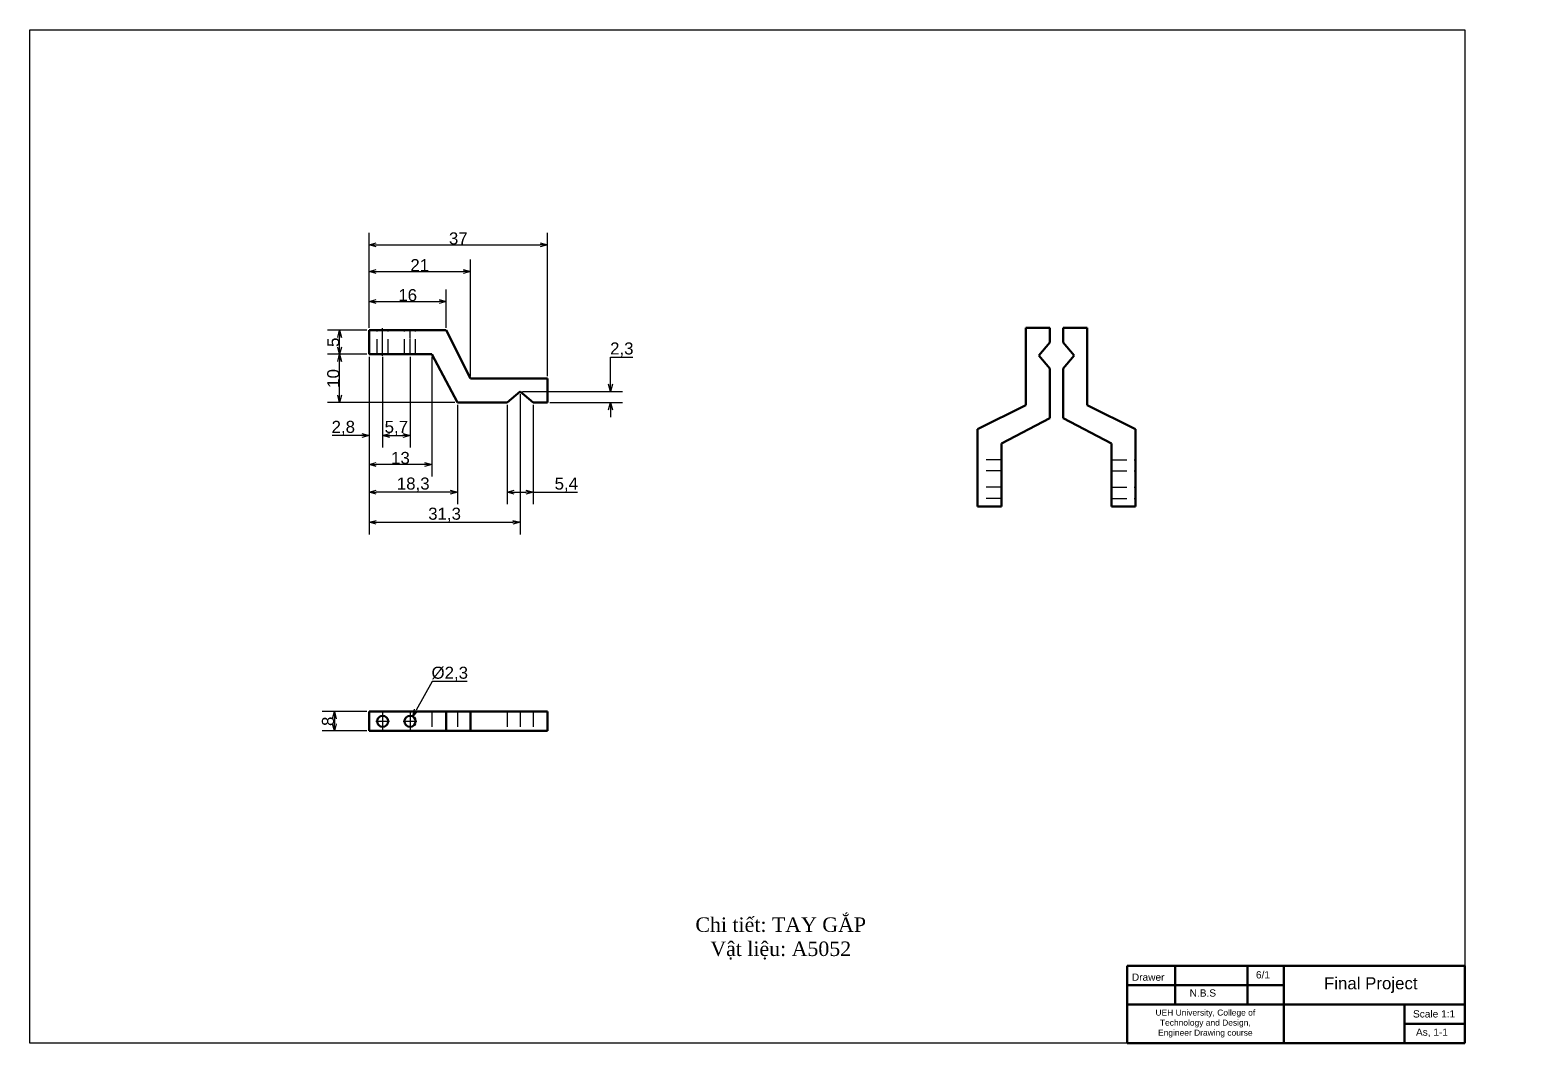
# Model space of a CAD drawing. Header units: inches. Extents: x 632 to 5727, y -9589 to -3994.
# Drawn here: x 4212 to 4832, y -5701 to -5281 of the extents above; entities that cross this region are included whole.
import ezdxf

# ---------------------------------------------------------------- set-up
doc = ezdxf.new("R2010")
doc.units = ezdxf.units.IN
doc.header["$MEASUREMENT"] = 0
doc.linetypes.add('CENTER2', pattern=[1.125, 0.75, -0.125, 0.125, -0.125])
doc.linetypes.add('DASHED2', pattern=[9.525, 6.35, -3.175])
for name, color, linetype, lineweight, plot in [('center line', 5, 'CENTER2', 25, False), ('Dimension line', 3, 'Continuous', 25, False), ('hidden line', 10, 'DASHED2', 25, False), ('visible line', 7, 'Continuous', 50, False)]:
    doc.layers.add(name, color=color, linetype=linetype, lineweight=lineweight, plot=plot)
doc.styles.get("Standard").update_dxf_attribs({"font": 'arial.ttf'})
doc.dimstyles.new('ISO A3', dxfattribs={"dimtxt": 5, "dimasz": 3, "dimexe": 5, "dimexo": 1, "dimgap": 0.09, "dimtad": 1, "dimtoh": 1, "dimdec": 0, "dimzin": 0, "dimdsep": 46, "dimtxsty": 'Standard', "dimblk": 'OPEN30', "dimcen": 0.09, "dimclrd": 256, "dimclre": 256, "dimadec": 0, "dimazin": 0, "dimtfac": 1, "dimtdec": 0, "dimtofl": 0, "dimtmove": 0, "dimatfit": 3, "dimldrblk": 'OPEN30', "dimfxl": 1, "dimtolj": 1, "dimtzin": 0, "dimarcsym": 0})

# ---------------------------------------------------------------- blocks, each defined once
blk = doc.blocks.new('_Open30')
at = {"color": 0, "linetype": 'ByBlock', "lineweight": -2}
for p, q in [((-1, 0.27), (0, 0)), ((0, 0), (-1, -0.27)), ((0, 0), (-1, 0))]:
    blk.add_line(p, q, dxfattribs=at)
blk = doc.blocks.new('*D215')
at = {"layer": 'Defpoints', "color": 0, "transparency": 16777216}
for p in [(4358.31, -5415.84), (4369.71, -5415.21, -35.86), (4369.71, -5448.84)]:
    blk.add_point(p, dxfattribs=at)
at = {"layer": 'Dimension line', "lineweight": -2, "transparency": 16777216}
for p, q in [((4358.31, -5416.84), (4358.31, -5453.84)), ((4369.71, -5416.21), (4369.71, -5453.84)), ((4361.31, -5448.84), (4366.71, -5448.84))]:
    blk.add_line(p, q, dxfattribs=at)
at = {"layer": 'Dimension line', "lineweight": -2, "transparency": 16777216, "xscale": 3, "yscale": 3, "zscale": 3, "rotation": 180}
blk.add_blockref('_Open30', (4358.31, -5448.84), dxfattribs=at)
at = {"layer": 'Dimension line', "lineweight": -2, "transparency": 16777216, "xscale": 3, "yscale": 3, "zscale": 3}
blk.add_blockref('_Open30', (4369.71, -5448.84), dxfattribs=at)
at = {"layer": 'Dimension line', "color": 0, "transparency": 16777216, "insert": (4364.01, -5445.75), "char_height": 5, "attachment_point": 5}
blk.add_mtext('\\A1;5,7', dxfattribs=at)
blk = doc.blocks.new('*D216')
at = {"layer": 'Defpoints', "color": 0, "transparency": 16777216}
for p in [(4340.5, -5415.21), (4352.71, -5415.21), (4389.31, -5435.21)]:
    blk.add_point(p, dxfattribs=at)
at = {"layer": 'Dimension line', "lineweight": -2, "transparency": 16777216}
for p, q in [((4351.71, -5415.21), (4335.5, -5415.21)), ((4340.5, -5432.21), (4340.5, -5418.21)), ((4388.31, -5435.21), (4335.5, -5435.21))]:
    blk.add_line(p, q, dxfattribs=at)
at = {"layer": 'Dimension line', "lineweight": -2, "transparency": 16777216, "xscale": 3, "yscale": 3, "zscale": 3}
for p, rotation in [((4340.5, -5415.21), 90), ((4340.5, -5435.21), 270)]:
    blk.add_blockref('_Open30', p, dxfattribs=dict(at, rotation=rotation))
at = {"layer": 'Dimension line', "color": 0, "transparency": 16777216, "insert": (4337.86, -5425.21), "char_height": 5, "attachment_point": 5, "rotation": 90}
blk.add_mtext('\\A1;10', dxfattribs=at)
blk = doc.blocks.new('*D217')
at = {"layer": 'Defpoints', "color": 0, "transparency": 16777216}
for p in [(4340.5, -5405.21), (4352.71, -5405.21), (4352.71, -5415.21)]:
    blk.add_point(p, dxfattribs=at)
at = {"layer": 'Dimension line', "lineweight": -2, "transparency": 16777216}
for p, q in [((4351.71, -5405.21), (4335.5, -5405.21)), ((4340.5, -5412.21), (4340.5, -5408.21)), ((4351.71, -5415.21), (4335.5, -5415.21))]:
    blk.add_line(p, q, dxfattribs=at)
at = {"layer": 'Dimension line', "lineweight": -2, "transparency": 16777216, "xscale": 3, "yscale": 3, "zscale": 3}
for p, rotation in [((4340.5, -5405.21), 90), ((4340.5, -5415.21), 270)]:
    blk.add_blockref('_Open30', p, dxfattribs=dict(at, rotation=rotation))
at = {"layer": 'Dimension line', "color": 0, "transparency": 16777216, "insert": (4337.87, -5410.21), "char_height": 5, "attachment_point": 5, "rotation": 90}
blk.add_mtext('\\A1;5', dxfattribs=at)
blk = doc.blocks.new('*D218')
at = {"layer": 'Defpoints', "color": 0, "transparency": 16777216}
for p in [(4384.71, -5393.34), (4352.71, -5405.21), (4384.71, -5405.21)]:
    blk.add_point(p, dxfattribs=at)
at = {"layer": 'Dimension line', "lineweight": -2, "transparency": 16777216}
for p, q in [((4352.71, -5404.21), (4352.71, -5388.34)), ((4355.71, -5393.34), (4381.71, -5393.34)), ((4384.71, -5404.21), (4384.71, -5388.34))]:
    blk.add_line(p, q, dxfattribs=at)
at = {"layer": 'Dimension line', "lineweight": -2, "transparency": 16777216, "xscale": 3, "yscale": 3, "zscale": 3, "rotation": 180}
blk.add_blockref('_Open30', (4352.71, -5393.34), dxfattribs=at)
at = {"layer": 'Dimension line', "lineweight": -2, "transparency": 16777216, "xscale": 3, "yscale": 3, "zscale": 3}
blk.add_blockref('_Open30', (4384.71, -5393.34), dxfattribs=at)
at = {"layer": 'Dimension line', "color": 0, "transparency": 16777216, "insert": (4368.71, -5390.7), "char_height": 5, "width": 7.1078, "attachment_point": 5}
blk.add_mtext('\\A1;16', dxfattribs=at)
blk = doc.blocks.new('*D219')
at = {"layer": 'Defpoints', "color": 0, "transparency": 16777216}
for p in [(4394.71, -5380.84), (4352.71, -5405.21), (4394.71, -5425.21)]:
    blk.add_point(p, dxfattribs=at)
at = {"layer": 'Dimension line', "lineweight": -2, "transparency": 16777216}
for p, q in [((4352.71, -5404.21), (4352.71, -5375.84)), ((4394.71, -5424.21), (4394.71, -5375.84)), ((4355.71, -5380.84), (4391.71, -5380.84))]:
    blk.add_line(p, q, dxfattribs=at)
at = {"layer": 'Dimension line', "lineweight": -2, "transparency": 16777216, "xscale": 3, "yscale": 3, "zscale": 3, "rotation": 180}
blk.add_blockref('_Open30', (4352.71, -5380.84), dxfattribs=at)
at = {"layer": 'Dimension line', "lineweight": -2, "transparency": 16777216, "xscale": 3, "yscale": 3, "zscale": 3}
blk.add_blockref('_Open30', (4394.71, -5380.84), dxfattribs=at)
at = {"layer": 'Dimension line', "color": 0, "transparency": 16777216, "insert": (4373.71, -5378.24), "char_height": 5, "attachment_point": 5}
blk.add_mtext('\\A1;21', dxfattribs=at)
blk = doc.blocks.new('*D220')
at = {"layer": 'Defpoints', "color": 0, "transparency": 16777216}
for p in [(4426.71, -5369.84), (4352.71, -5405.21), (4426.71, -5425.21)]:
    blk.add_point(p, dxfattribs=at)
at = {"layer": 'Dimension line', "lineweight": -2, "transparency": 16777216}
for p, q in [((4352.71, -5404.21), (4352.71, -5364.84)), ((4426.71, -5424.21), (4426.71, -5364.84)), ((4355.71, -5369.84), (4423.71, -5369.84))]:
    blk.add_line(p, q, dxfattribs=at)
at = {"layer": 'Dimension line', "lineweight": -2, "transparency": 16777216, "xscale": 3, "yscale": 3, "zscale": 3, "rotation": 180}
blk.add_blockref('_Open30', (4352.71, -5369.84), dxfattribs=at)
at = {"layer": 'Dimension line', "lineweight": -2, "transparency": 16777216, "xscale": 3, "yscale": 3, "zscale": 3}
blk.add_blockref('_Open30', (4426.71, -5369.84), dxfattribs=at)
at = {"layer": 'Dimension line', "color": 0, "transparency": 16777216, "insert": (4389.71, -5367.19), "char_height": 5, "attachment_point": 5}
blk.add_mtext('\\A1;37', dxfattribs=at)
blk = doc.blocks.new('*D221')
at = {"layer": 'Defpoints', "color": 0, "transparency": 16777216}
for p in [(4415.31, -5430.61), (4426.71, -5435.21), (4452.82, -5435.21)]:
    blk.add_point(p, dxfattribs=at)
at = {"layer": 'Dimension line', "lineweight": -2, "transparency": 16777216}
for p, q in [((4452.82, -5427.61), (4452.82, -5416.34)), ((4452.82, -5416.34), (4462.09, -5416.34)), ((4416.31, -5430.61), (4457.82, -5430.61)), ((4427.71, -5435.21), (4457.82, -5435.21)), ((4452.82, -5438.21), (4452.82, -5441.21))]:
    blk.add_line(p, q, dxfattribs=at)
at = {"layer": 'Dimension line', "lineweight": -2, "transparency": 16777216, "xscale": 3, "yscale": 3, "zscale": 3}
for p, rotation in [((4452.82, -5430.61), 270), ((4452.82, -5435.21), 90)]:
    blk.add_blockref('_Open30', p, dxfattribs=dict(at, rotation=rotation))
at = {"layer": 'Dimension line', "color": 0, "transparency": 16777216, "insert": (4457.5, -5413.24), "char_height": 5, "attachment_point": 5}
blk.add_mtext('\\A1;2,3', dxfattribs=at)
blk = doc.blocks.new('*D222')
at = {"layer": 'Defpoints', "color": 0, "transparency": 16777216}
for p in [(4352.71, -5415.21), (4378.71, -5415.21), (4352.71, -5460.84)]:
    blk.add_point(p, dxfattribs=at)
at = {"layer": 'Dimension line', "lineweight": -2, "transparency": 16777216}
for p, q in [((4352.71, -5416.21), (4352.71, -5465.84)), ((4378.71, -5416.21), (4378.71, -5465.84)), ((4375.71, -5460.84), (4355.71, -5460.84))]:
    blk.add_line(p, q, dxfattribs=at)
at = {"layer": 'Dimension line', "lineweight": -2, "transparency": 16777216, "xscale": 3, "yscale": 3, "zscale": 3, "rotation": 180}
blk.add_blockref('_Open30', (4352.71, -5460.84), dxfattribs=at)
at = {"layer": 'Dimension line', "lineweight": -2, "transparency": 16777216, "xscale": 3, "yscale": 3, "zscale": 3}
blk.add_blockref('_Open30', (4378.71, -5460.84), dxfattribs=at)
at = {"layer": 'Dimension line', "color": 0, "transparency": 16777216, "insert": (4365.71, -5458.19), "char_height": 5, "attachment_point": 5}
blk.add_mtext('\\A1;13', dxfattribs=at)
blk = doc.blocks.new('*D223')
at = {"layer": 'Defpoints', "color": 0, "transparency": 16777216}
for p in [(4352.71, -5415.21), (4389.31, -5435.21), (4352.71, -5472.34)]:
    blk.add_point(p, dxfattribs=at)
at = {"layer": 'Dimension line', "lineweight": -2, "transparency": 16777216}
for p, q in [((4352.71, -5416.21), (4352.71, -5477.34)), ((4389.31, -5436.21), (4389.31, -5477.34)), ((4386.31, -5472.34), (4355.71, -5472.34))]:
    blk.add_line(p, q, dxfattribs=at)
at = {"layer": 'Dimension line', "lineweight": -2, "transparency": 16777216, "xscale": 3, "yscale": 3, "zscale": 3, "rotation": 180}
blk.add_blockref('_Open30', (4352.71, -5472.34), dxfattribs=at)
at = {"layer": 'Dimension line', "lineweight": -2, "transparency": 16777216, "xscale": 3, "yscale": 3, "zscale": 3}
blk.add_blockref('_Open30', (4389.31, -5472.34), dxfattribs=at)
at = {"layer": 'Dimension line', "color": 0, "transparency": 16777216, "insert": (4371.01, -5469.24), "char_height": 5, "attachment_point": 5}
blk.add_mtext('\\A1;18,3', dxfattribs=at)
blk = doc.blocks.new('*D224')
at = {"layer": 'Defpoints', "color": 0, "transparency": 16777216}
for p in [(4352.71, -5415.21), (4415.31, -5430.61), (4415.31, -5484.84)]:
    blk.add_point(p, dxfattribs=at)
at = {"layer": 'Dimension line', "lineweight": -2, "transparency": 16777216}
for p, q in [((4352.71, -5416.21), (4352.71, -5489.84)), ((4415.31, -5431.61), (4415.31, -5489.84)), ((4355.71, -5484.84), (4412.31, -5484.84))]:
    blk.add_line(p, q, dxfattribs=at)
at = {"layer": 'Dimension line', "lineweight": -2, "transparency": 16777216, "xscale": 3, "yscale": 3, "zscale": 3, "rotation": 180}
blk.add_blockref('_Open30', (4352.71, -5484.84), dxfattribs=at)
at = {"layer": 'Dimension line', "lineweight": -2, "transparency": 16777216, "xscale": 3, "yscale": 3, "zscale": 3}
blk.add_blockref('_Open30', (4415.31, -5484.84), dxfattribs=at)
at = {"layer": 'Dimension line', "color": 0, "transparency": 16777216, "insert": (4384.01, -5481.74), "char_height": 5, "attachment_point": 5}
blk.add_mtext('\\A1;31,3', dxfattribs=at)
blk = doc.blocks.new('*D225')
at = {"layer": 'Defpoints', "color": 0, "transparency": 16777216}
for p in [(4409.91, -5435.21), (4420.71, -5435.21), (4420.71, -5472.34)]:
    blk.add_point(p, dxfattribs=at)
at = {"layer": 'Dimension line', "lineweight": -2, "transparency": 16777216}
for p, q in [((4409.91, -5436.21), (4409.91, -5477.34)), ((4420.71, -5436.21), (4420.71, -5477.34)), ((4412.91, -5472.34), (4417.71, -5472.34)), ((4420.71, -5472.34), (4439.13, -5472.34))]:
    blk.add_line(p, q, dxfattribs=at)
at = {"layer": 'Dimension line', "lineweight": -2, "transparency": 16777216, "xscale": 3, "yscale": 3, "zscale": 3, "rotation": 180}
blk.add_blockref('_Open30', (4409.91, -5472.34), dxfattribs=at)
at = {"layer": 'Dimension line', "lineweight": -2, "transparency": 16777216, "xscale": 3, "yscale": 3, "zscale": 3}
blk.add_blockref('_Open30', (4420.71, -5472.34), dxfattribs=at)
at = {"layer": 'Dimension line', "color": 0, "transparency": 16777216, "insert": (4434.5, -5469.25), "char_height": 5, "attachment_point": 5}
blk.add_mtext('\\A1;5,4', dxfattribs=at)
blk = doc.blocks.new('*D226')
at = {"layer": 'Defpoints', "color": 0, "transparency": 16777216}
for p in [(4370.82, -5565.33), (4368.6, -5569.35)]:
    blk.add_point(p, dxfattribs=at)
at = {"layer": 'Dimension line', "lineweight": -2, "transparency": 16777216}
for p, q in [((4378.81, -5550.84), (4372.27, -5562.7)), ((4393.44, -5550.84), (4378.81, -5550.84)), ((4369.62, -5567.34), (4369.8, -5567.34)), ((4369.71, -5567.43), (4369.71, -5567.25))]:
    blk.add_line(p, q, dxfattribs=at)
at = {"layer": 'Dimension line', "lineweight": -2, "transparency": 16777216, "xscale": 3, "yscale": 3, "zscale": 3, "rotation": 241.1225987776975}
blk.add_blockref('_Open30', (4370.82, -5565.33), dxfattribs=at)
at = {"layer": 'Dimension line', "color": 0, "transparency": 16777216, "insert": (4386.17, -5547.66), "char_height": 5, "attachment_point": 5}
blk.add_mtext('\\A1;%%C2,3', dxfattribs=at)
blk = doc.blocks.new('*D227')
at = {"layer": 'Defpoints', "color": 0, "transparency": 16777216}
for p in [(4352.71, -5415.21), (4358.31, -5415.21), (4358.31, -5448.84)]:
    blk.add_point(p, dxfattribs=at)
at = {"layer": 'Dimension line', "lineweight": -2, "transparency": 16777216}
for p, q in [((4352.71, -5416.21), (4352.71, -5453.84)), ((4358.31, -5416.21), (4358.31, -5453.84)), ((4349.71, -5448.84), (4337.33, -5448.84)), ((4361.31, -5448.84), (4364.31, -5448.84))]:
    blk.add_line(p, q, dxfattribs=at)
at = {"layer": 'Dimension line', "lineweight": -2, "transparency": 16777216, "xscale": 3, "yscale": 3, "zscale": 3}
blk.add_blockref('_Open30', (4352.71, -5448.84), dxfattribs=at)
at = {"layer": 'Dimension line', "lineweight": -2, "transparency": 16777216, "xscale": 3, "yscale": 3, "zscale": 3, "rotation": 180}
blk.add_blockref('_Open30', (4358.31, -5448.84), dxfattribs=at)
at = {"layer": 'Dimension line', "color": 0, "transparency": 16777216, "insert": (4342.02, -5445.74), "char_height": 5, "attachment_point": 5}
blk.add_mtext('\\A1;2,8', dxfattribs=at)
blk = doc.blocks.new('*D228')
at = {"layer": 'Defpoints', "color": 0, "transparency": 16777216}
for p in [(4352.71, -5563.34), (4338.31, -5571.34), (4352.71, -5571.34)]:
    blk.add_point(p, dxfattribs=at)
at = {"layer": 'Dimension line', "lineweight": -2, "transparency": 16777216}
for p, q in [((4351.71, -5563.34), (4333.31, -5563.34)), ((4338.31, -5566.34), (4338.31, -5568.34)), ((4351.71, -5571.34), (4333.31, -5571.34))]:
    blk.add_line(p, q, dxfattribs=at)
at = {"layer": 'Dimension line', "lineweight": -2, "transparency": 16777216, "xscale": 3, "yscale": 3, "zscale": 3}
for p, rotation in [((4338.31, -5563.34), 90), ((4338.31, -5571.34), 270)]:
    blk.add_blockref('_Open30', p, dxfattribs=dict(at, rotation=rotation))
at = {"layer": 'Dimension line', "color": 0, "transparency": 16777216, "insert": (4335.67, -5567.34), "char_height": 5, "attachment_point": 5, "rotation": 90}
blk.add_mtext('\\A1;8', dxfattribs=at)

msp = doc.modelspace()

# ---------------------------------------------------------------- linework, layer by layer
msp.add_lwpolyline([(4212.04978, -5280.73081), (4807.04978, -5280.73081), (4807.04978, -5700.73081), (4212.04978, -5700.73081)], close=True)
at = {"layer": 'center line'}
for p, q in [((4358.3113, -5415.83922), (4358.3113, -5404.33922)), ((4369.7113, -5415.21359, -35.86415), (4369.7113, -5405.21359, 50.10828)), ((4355.46666, -5567.33922), (4361.15594, -5567.33922)), ((4358.3113, -5563.33922), (4358.3113, -5571.33922)), ((4366.77666, -5567.33922), (4372.46594, -5567.33922)), ((4369.7113, -5563.33922), (4369.7113, -5571.33922))]:
    msp.add_line(p, q, dxfattribs=at)
at = {"layer": 'hidden line'}
for p, q in [((4356.0113, -5415.21359), (4356.0113, -5405.21359)), ((4360.6113, -5415.21359), (4360.6113, -5405.21359)), ((4367.4113, -5415.21359), (4367.4113, -5405.21359)), ((4372.0113, -5415.21359), (4372.0113, -5405.21359)), ((4378.7113, -5563.33922), (4378.7113, -5571.33922)), ((4389.3113, -5563.33922), (4389.3113, -5571.33922)), ((4409.9113, -5563.33922), (4409.9113, -5571.33922)), ((4415.3113, -5563.33922), (4415.3113, -5571.33922)), ((4420.7113, -5563.33922), (4420.7113, -5571.33922))]:
    msp.add_line(p, q, dxfattribs=at)
at = {"layer": 'hidden line', "color": 0}
for p, q in [((4615.00057, -5458.94223), (4605.00057, -5458.94223)), ((4660.52692, -5458.94223), (4670.52692, -5458.94223)), ((4615.00057, -5463.54223), (4605.00057, -5463.54223)), ((4660.52692, -5463.54223), (4670.52692, -5463.54223)), ((4615.00057, -5470.34223), (4605.00057, -5470.34223)), ((4615.00057, -5474.94223), (4605.00057, -5474.94223)), ((4660.52692, -5470.34223), (4670.52692, -5470.34223)), ((4660.52692, -5474.94223), (4670.52692, -5474.94223))]:
    msp.add_line(p, q, dxfattribs=at)
at = {"layer": 'visible line', "color": 0}
for p, q in [((4352.7113, -5405.21359), (4352.7113, -5415.21359)), ((4352.7113, -5405.21359), (4384.7113, -5405.21359)), ((4394.7113, -5425.21359), (4384.7113, -5405.21359)), ((4625.00057, -5436.24223), (4625.00057, -5404.24223)), ((4635.00057, -5404.24223), (4625.00057, -5404.24223)), ((4635.00057, -5410.24223), (4635.00057, -5404.24223)), ((4640.52692, -5410.24223), (4640.52692, -5404.24223)), ((4640.52692, -5404.24223), (4650.52692, -5404.24223)), ((4650.52692, -5436.24223), (4650.52692, -5404.24223)), ((4630.40057, -5415.64223), (4635.00057, -5410.24223)), ((4645.12692, -5415.64223), (4640.52692, -5410.24223)), ((4352.7113, -5415.21359), (4378.7113, -5415.21359)), ((4356.0113, -5415.21359), (4360.6113, -5415.21359)), ((4389.3113, -5435.21359), (4378.7113, -5415.21359)), ((4630.40057, -5415.64223), (4635.00057, -5421.04223)), ((4645.12692, -5415.64223), (4640.52692, -5421.04223)), ((4394.7113, -5425.21359), (4426.7113, -5425.21359)), ((4426.7113, -5435.21359), (4426.7113, -5425.21359)), ((4635.00057, -5441.64223), (4635.00057, -5421.04223)), ((4640.52692, -5441.64223), (4640.52692, -5421.04223)), ((4415.3113, -5430.61359), (4409.9113, -5435.21359)), ((4415.3113, -5430.61359), (4420.7113, -5435.21359)), ((4389.3113, -5435.21359), (4409.9113, -5435.21359)), ((4420.7113, -5435.21359), (4426.7113, -5435.21359)), ((4625.00057, -5436.24223), (4605.00057, -5446.24223)), ((4650.52692, -5436.24223), (4670.52692, -5446.24223)), ((4635.00057, -5441.64223), (4615.00057, -5452.24223)), ((4640.52692, -5441.64223), (4660.52692, -5452.24223)), ((4605.00057, -5478.24223), (4605.00057, -5446.24223)), ((4670.52692, -5478.24223), (4670.52692, -5446.24223)), ((4615.00057, -5478.24223), (4615.00057, -5452.24223)), ((4660.52692, -5478.24223), (4660.52692, -5452.24223)), ((4615.00057, -5474.94223), (4615.00057, -5470.34223)), ((4660.52692, -5474.94223), (4660.52692, -5470.34223)), ((4605.00057, -5478.24223), (4615.00057, -5478.24223)), ((4670.52692, -5478.24223), (4660.52692, -5478.24223)), ((4352.7113, -5563.33922), (4352.7113, -5571.33922)), ((4426.7113, -5563.33922), (4352.7113, -5563.33922)), ((4384.7113, -5563.33922), (4384.7113, -5571.33922)), ((4394.7113, -5563.33922), (4394.7113, -5571.33922)), ((4426.7113, -5571.33922), (4426.7113, -5563.33922)), ((4352.7113, -5571.33922), (4426.7113, -5571.33922))]:
    msp.add_line(p, q, dxfattribs=at)
at = {"layer": 'visible line'}
msp.add_line((4667.04978, -5668.73081), (4807.04978, -5668.73081), dxfattribs=at)
at = {"layer": 'visible line', "lineweight": 50}
for p, q in [((4807.04978, -5668.73081), (4667.04978, -5668.73081)), ((4667.04978, -5668.73081), (4667.04978, -5700.73081)), ((4717.04978, -5668.73081), (4687.04978, -5668.73081)), ((4717.04978, -5668.73081), (4687.04978, -5668.73081)), ((4687.04978, -5668.73081), (4687.04978, -5684.73081)), ((4732.04978, -5668.73081), (4717.04978, -5668.73081)), ((4732.04978, -5668.73081), (4717.04978, -5668.73081)), ((4717.04978, -5668.73081), (4717.04978, -5684.73081)), ((4732.04978, -5700.73081), (4732.04978, -5668.73081)), ((4807.04978, -5700.73081), (4807.04978, -5668.73081)), ((4732.04978, -5676.73081), (4667.04978, -5676.73081)), ((4687.04978, -5676.73081), (4732.04978, -5676.73081)), ((4687.04978, -5684.73081), (4667.04978, -5684.73081)), ((4667.04978, -5684.73081), (4732.04978, -5684.73081)), ((4732.04978, -5684.73081), (4807.04978, -5684.73081)), ((4807.04978, -5684.73081), (4782.04978, -5684.73081)), ((4782.04978, -5684.73081), (4782.04978, -5700.73081)), ((4782.04978, -5692.73081), (4807.04978, -5692.73081)), ((4667.04978, -5700.73081), (4807.04978, -5700.73081)), ((4667.04978, -5700.73081), (4732.04978, -5700.73081))]:
    msp.add_line(p, q, dxfattribs=at)
at = {"layer": 'visible line', "color": 0}
for centre in [(4358.3113, -5567.33922), (4369.7113, -5567.33922)]:
    msp.add_circle(centre, 2.3, dxfattribs=at)

# ---------------------------------------------------------------- texts
at = {"color": 1, "insert": (4453.50033, -5648.6303), "char_height": 6, "attachment_point": 1}
msp.add_mtext_dynamic_manual_height_columns('\\pxqc;{\\fTimes New Roman|b0|i0|c0|p18;\\C256;Chi tiết: TAY GẮP\\PVật liệu: A5052}', width=139.8295877, gutter_width=1, heights=[0], dxfattribs=at)
at = {"layer": 'Dimension line', "insert": (4669.04532, -5671.89671), "char_height": 3, "attachment_point": 1}
msp.add_mtext_dynamic_manual_height_columns('{\\C0;Drawer}', width=33.9958744, gutter_width=25, heights=[2.28621], dxfattribs=at)
at = {"layer": 'visible line', "attachment_point": 1}
for s, width, heights, insert, char_height in [('6/1', 33.9958744, [2.28621], (4720.49264, -5670.93612), 3), ('Final Project', 49.9491703, [0], (4748.69724, -5673.43418), 5), ('N.B.S', 33.9958744, [2.28621], (4692.99246, -5678.47194), 3), ('\\pxqc;UEH University, College of Technology and Design, \\PEngineer Drawing course ', 58.9083844, [19.15756], (4670.04276, -5686.83423), 2.5), ('Scale 1:1', 33.9958744, [2.28621], (4785.61752, -5687.12128), 3), ('As, 1-1', 33.9958744, [2.28621], (4786.84937, -5694.69144), 3)]:
    msp.add_mtext_dynamic_manual_height_columns(s, width=width, gutter_width=25, heights=heights, dxfattribs=dict(at, insert=insert, char_height=char_height))

# ---------------------------------------------------------------- dimensions: what is measured, and where the dimension line sits
at = {"layer": 'Dimension line'}
for base, p1, p2, text, picture, middle in [((4426.7113, -5369.83922), (4352.7113, -5405.21359), (4426.7113, -5425.21359), '37', '*D220', (4389.7113, -5367.19465)), ((4394.7113, -5380.83922), (4352.7113, -5405.21359), (4394.7113, -5425.21359), '21', '*D219', (4373.7113, -5378.23899)), ((4384.7113, -5393.33922), (4352.7113, -5405.21359), (4384.7113, -5405.21359), '16', '*D218', (4368.7113, -5390.69635)), ((4352.7113, -5460.83922), (4378.7113, -5415.21359), (4352.7113, -5415.21359), '13', '*D222', (4365.7113, -5458.19465)), ((4352.7113, -5472.33922), (4389.3113, -5435.21359), (4352.7113, -5415.21359), '18,3', '*D223', (4371.0113, -5469.24444)), ((4415.3113, -5484.83922), (4352.7113, -5415.21359), (4415.3113, -5430.61359), '31,3', '*D224', (4384.0113, -5481.74444)), ((4369.7113, -5448.83922), (4358.3113, -5415.83922), (4369.7113, -5415.21359, -35.86415), '5,7', '*D215', (4364.0113, -5445.75468))]:
    dim = msp.add_linear_dim(base=base, p1=p1, p2=p2, text=text, dimstyle='ISO A3', dxfattribs=at)
    dim.commit()
    dim.dimension.update_dxf_attribs({"geometry": picture, "text_midpoint": middle})
for base, p1, p2, text, picture, middle in [((4340.50057, -5405.21359), (4352.7113, -5415.21359), (4352.7113, -5405.21359), '5', '*D217', (4337.86794, -5410.21359)), ((4340.50057, -5415.21359), (4389.3113, -5435.21359), (4352.7113, -5415.21359), '10', '*D216', (4337.85771, -5425.21359))]:
    dim = msp.add_linear_dim(base=base, p1=p1, p2=p2, angle=90, text=text, dimstyle='ISO A3', dxfattribs=at)
    dim.commit()
    dim.dimension.update_dxf_attribs({"geometry": picture, "text_midpoint": middle})
dim = msp.add_linear_dim(base=(4452.81644, -5435.21359), p1=(4415.3113, -5430.61359), p2=(4426.7113, -5435.21359), angle=90, text='2,3', dimstyle='ISO A3', dxfattribs=at)
dim.commit()
dim.dimension.update_dxf_attribs({"geometry": '*D221', "text_midpoint": (4457.50057, -5416.33922), "dimtype": 160})
for base, p1, p2, text, picture, middle in [((4358.3113, -5448.83922), (4352.7113, -5415.21359), (4358.3113, -5415.21359), '2,8', '*D227', (4342.02205, -5448.83922)), ((4420.7113, -5472.33922), (4409.9113, -5435.21359), (4420.7113, -5435.21359), '5,4', '*D225', (4434.50057, -5472.33922))]:
    dim = msp.add_linear_dim(base=base, p1=p1, p2=p2, text=text, dimstyle='ISO A3', dxfattribs=at)
    dim.commit()
    dim.dimension.update_dxf_attribs({"geometry": picture, "text_midpoint": middle, "dimtype": 160})
dim = msp.add_diameter_dim_2p(p1=(4368.60054, -5569.35323), p2=(4370.82205, -5565.32521), text='%%C2,3', dimstyle='ISO A3', dxfattribs=at)
dim.commit()
dim.dimension.update_dxf_attribs({"geometry": '*D226', "text_midpoint": (4386.17278, -5550.83922), "dimtype": 163})
dim = msp.add_linear_dim(base=(4338.3113, -5571.33922), p1=(4352.7113, -5563.33922), p2=(4352.7113, -5571.33922), angle=90, dimstyle='ISO A3', dxfattribs=at)
dim.commit()
dim.dimension.update_dxf_attribs({"geometry": '*D228', "text_midpoint": (4335.66843, -5567.33922)})

doc.saveas('drawing.dxf')
